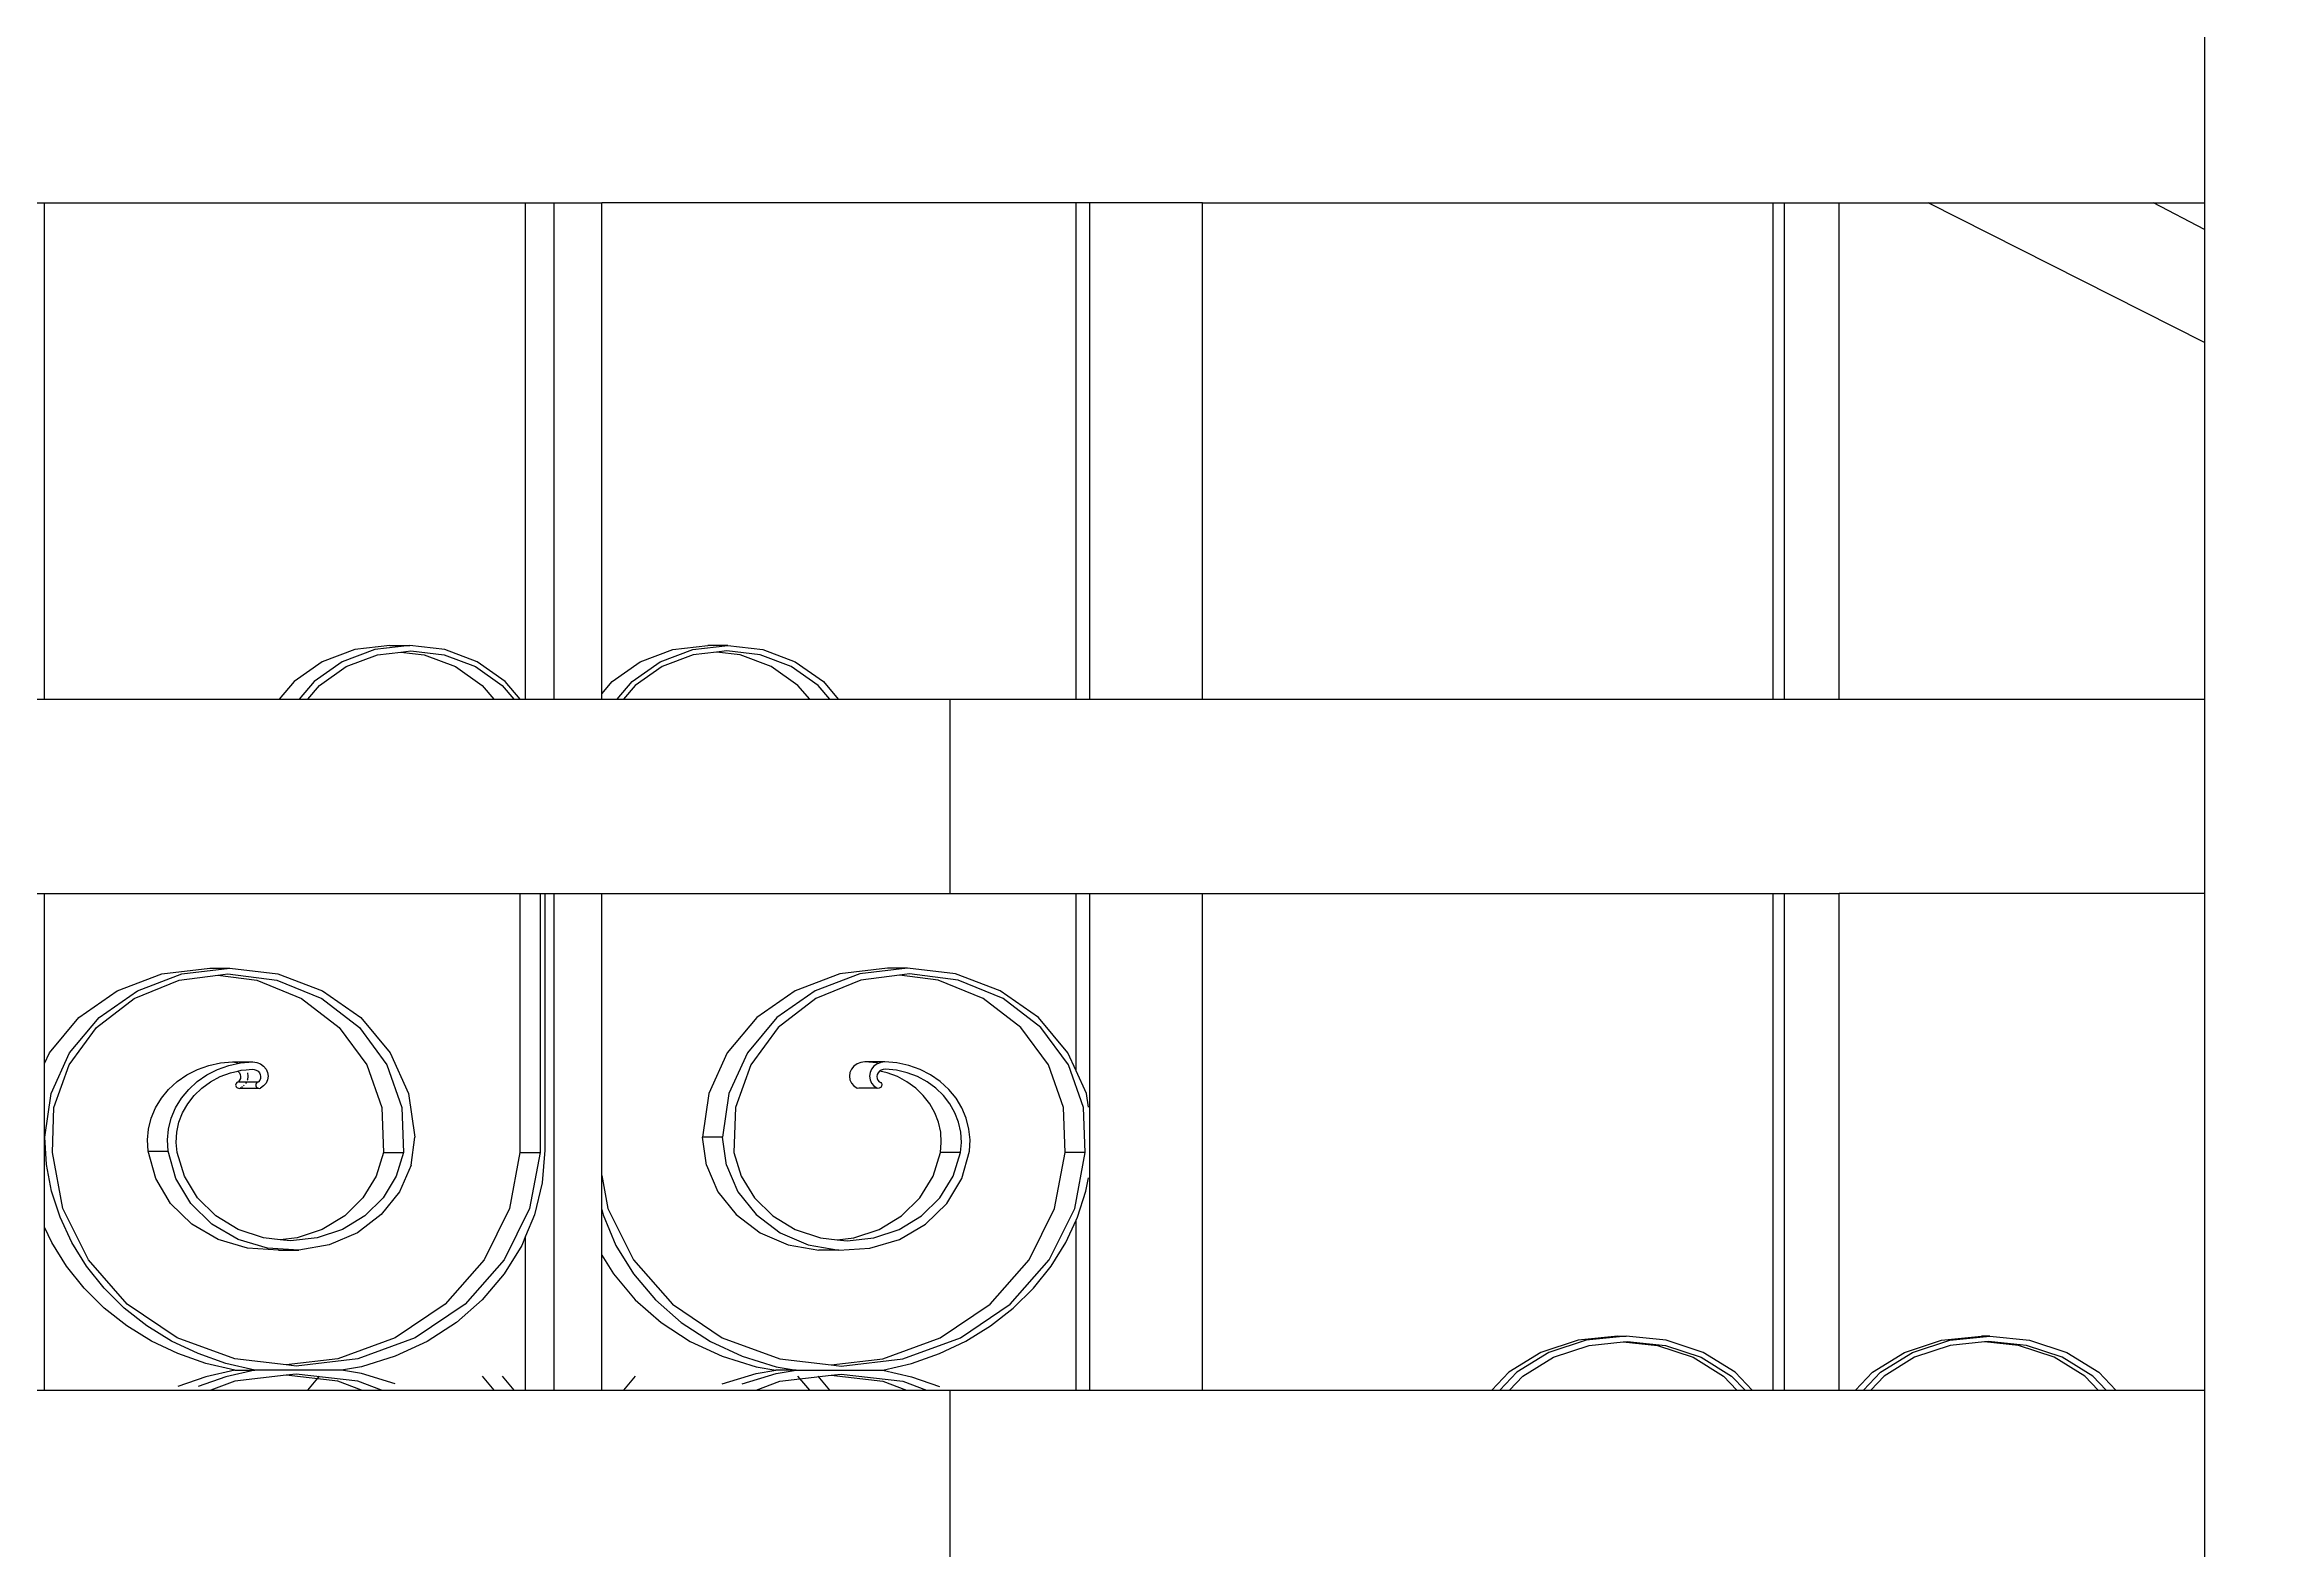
# Model space of a CAD drawing. Header units: millimetres. Extents: x 173236 to 801264, y -94969 to 615039.
# Drawn here: x 549521 to 550045, y -3392 to -3039 of the extents above; entities that cross this region are included whole.
import ezdxf

# ---------------------------------------------------------------- set-up
doc = ezdxf.new("R2010")
doc.units = ezdxf.units.MM
doc.header["$MEASUREMENT"] = 0
doc.header["$PDMODE"] = 2
for name, color, linetype in [('VOX-A-ANNO-DIMS', 160, 'Continuous'), ('VOX-A-STAIRS-STEPS', 140, 'Continuous'), ('VOX-A-WALL-PATT', 233, 'Continuous')]:
    doc.layers.add(name, color=color, linetype=linetype)
doc.styles.add('1.5 mm Rotis Annotative', font='', dxfattribs={"height": 1.5})
doc.styles.get('1.5 mm Rotis Annotative').set_extended_font_data('Rotis Sans Serif')
doc.dimstyles.new('1.5 mm Rotis Annotative', dxfattribs={"dimtxt": 1.5, "dimasz": 1, "dimexe": 1.5, "dimexo": 0, "dimgap": 1, "dimtad": 1, "dimdec": 0, "dimrnd": 5, "dimzin": 0, "dimdsep": 46, "dimtxsty": '1.5 mm Rotis Annotative', "dimblk": 'ARCHTICK', "dimcen": 0.09, "dimdle": 1, "dimadec": 0, "dimazin": 0, "dimtfac": 1, "dimtdec": 0, "dimtofl": 0, "dimtmove": 1, "dimatfit": 3, "dimfxl": 2, "dimfxlon": 1, "dimtolj": 1, "dimtzin": 0, "dimarcsym": 0})

# ---------------------------------------------------------------- blocks, each defined once
blk = doc.blocks.new('SS')
at = {"layer": 'VOX-A-WALL-PATT'}
for p, q in [((292457.42, -1682.66), (292457.42, -1840.96)), ((292457.42, -1872.95), (292520.75, -1840.96)), ((292457.42, -1847.08), (292469.16, -1840.96)), ((292457.42, -1840.96), (292457.42, -1847.08)), ((292469.16, -1840.96), (292457.42, -1840.96)), ((292503.14, -1840.96), (292469.16, -1840.96)), ((292520.75, -1840.96), (292503.14, -1840.96)), ((292541.22, -1840.96), (292520.75, -1840.96)), ((292541.22, -1954.73), (292541.22, -1840.96)), ((292553.68, -1840.96), (292541.22, -1840.96)), ((292553.68, -1954.73), (292553.68, -1840.96)), ((292556.33, -1840.96), (292553.68, -1840.96)), ((292556.33, -1954.73), (292556.33, -1840.96)), ((292649.15, -1840.96), (292556.33, -1840.96)), ((292687.11, -1840.96), (292649.15, -1840.96)), ((292687.11, -1954.73), (292687.11, -1840.96)), ((292687.11, -1840.96), (292712.94, -1840.96)), ((292712.94, -1954.73), (292712.94, -1840.96)), ((292712.94, -1840.96), (292716.09, -1840.96)), ((292716.09, -1954.73), (292716.09, -1840.96)), ((292716.09, -1840.96), (292824.84, -1840.96)), ((292824.84, -1953.49), (292824.84, -1840.96)), ((292835.75, -1840.96), (292824.84, -1840.96)), ((292835.75, -1954.73), (292835.75, -1840.96)), ((292842.33, -1840.96), (292835.75, -1840.96)), ((292842.33, -1954.73), (292842.33, -1840.96)), ((292952.56, -1840.96), (292842.33, -1840.96)), ((292952.56, -1954.73), (292952.56, -1840.96)), ((292963.15, -1840.96), (292952.56, -1840.96)), ((292457.42, -1847.08), (292457.42, -1859.97)), ((292457.42, -1859.97), (292457.42, -1872.95)), ((292457.42, -1872.95), (292457.42, -1999.25)), ((292795.95, -1942.38), (292787.94, -1943.34)), ((292795.95, -1942.38), (292800.56, -1942.38)), ((292803.97, -1943.34), (292795.95, -1942.38)), ((292808.58, -1943.34), (292800.56, -1942.38)), ((292860.84, -1943.34), (292868.85, -1942.38)), ((292868.85, -1942.38), (292876.87, -1943.34)), ((292873.46, -1942.38), (292868.85, -1942.38)), ((292873.46, -1942.38), (292881.48, -1943.34)), ((292780.47, -1946.17), (292774.05, -1950.66)), ((292775.26, -1951.54), (292781.39, -1947.24)), ((292779.86, -1951.54), (292786, -1947.24)), ((292787.94, -1943.34), (292780.47, -1946.17)), ((292781.39, -1947.24), (292788.54, -1944.54)), ((292786, -1947.24), (292793.14, -1944.54)), ((292788.54, -1944.54), (292796.2, -1943.61)), ((292793.14, -1944.54), (292798.51, -1943.89)), ((292796.2, -1943.61), (292798.51, -1943.89)), ((292798.51, -1943.89), (292803.87, -1944.54)), ((292803.87, -1944.54), (292811.02, -1947.24)), ((292811.44, -1946.17), (292803.97, -1943.34)), ((292816.05, -1946.17), (292808.58, -1943.34)), ((292811.02, -1947.24), (292817.15, -1951.54)), ((292817.86, -1950.66), (292811.44, -1946.17)), ((292822.46, -1950.66), (292816.05, -1946.17)), ((292846.95, -1950.66), (292853.37, -1946.17)), ((292853.79, -1947.24), (292847.66, -1951.54)), ((292858.4, -1947.24), (292852.26, -1951.54)), ((292853.37, -1946.17), (292860.84, -1943.34)), ((292860.94, -1944.54), (292853.79, -1947.24)), ((292865.54, -1944.54), (292858.4, -1947.24)), ((292868.6, -1943.61), (292860.94, -1944.54)), ((292870.91, -1943.89), (292865.54, -1944.54)), ((292870.91, -1943.89), (292868.6, -1943.61)), ((292876.27, -1944.54), (292870.91, -1943.89)), ((292883.42, -1947.24), (292876.27, -1944.54)), ((292876.87, -1943.34), (292884.34, -1946.17)), ((292881.48, -1943.34), (292888.95, -1946.17)), ((292889.55, -1951.54), (292883.42, -1947.24)), ((292884.34, -1946.17), (292890.76, -1950.66)), ((292888.95, -1946.17), (292895.36, -1950.66)), ((292774.05, -1950.66), (292770.63, -1954.73)), ((292772.57, -1954.73), (292775.26, -1951.54)), ((292777.18, -1954.73), (292779.86, -1951.54)), ((292817.15, -1951.54), (292819.84, -1954.73)), ((292821.28, -1954.73), (292817.86, -1950.66)), ((292824.84, -1953.49), (292822.46, -1950.66)), ((292843.53, -1954.73), (292846.95, -1950.66)), ((292847.66, -1951.54), (292844.97, -1954.73)), ((292852.26, -1951.54), (292849.58, -1954.73)), ((292892.24, -1954.73), (292889.55, -1951.54)), ((292890.76, -1950.66), (292894.18, -1954.73)), ((292895.36, -1950.66), (292898.78, -1954.73)), ((292541.22, -1954.73), (292457.42, -1954.73)), ((292553.68, -1954.73), (292541.22, -1954.73)), ((292556.33, -1954.73), (292553.68, -1954.73)), ((292687.11, -1954.73), (292556.33, -1954.73)), ((292712.94, -1954.73), (292687.11, -1954.73)), ((292716.09, -1954.73), (292712.94, -1954.73)), ((292745.02, -1954.73), (292716.09, -1954.73)), ((292745.02, -1954.73), (292745.02, -1999.25)), ((292770.63, -1954.73), (292745.02, -1954.73)), ((292772.57, -1954.73), (292770.63, -1954.73)), ((292777.18, -1954.73), (292772.57, -1954.73)), ((292819.84, -1954.73), (292777.18, -1954.73)), ((292821.28, -1954.73), (292819.84, -1954.73)), ((292824.84, -1954.73), (292821.28, -1954.73)), ((292824.84, -1954.73), (292824.84, -1953.49)), ((292835.75, -1954.73), (292824.84, -1954.73)), ((292842.33, -1954.73), (292835.75, -1954.73)), ((292843.53, -1954.73), (292842.33, -1954.73)), ((292844.97, -1954.73), (292843.53, -1954.73)), ((292849.58, -1954.73), (292844.97, -1954.73)), ((292892.24, -1954.73), (292849.58, -1954.73)), ((292894.18, -1954.73), (292892.24, -1954.73)), ((292898.78, -1954.73), (292894.18, -1954.73)), ((292952.56, -1954.73), (292898.78, -1954.73)), ((292974.99, -1954.73), (292952.56, -1954.73)), ((292457.42, -1999.25), (292457.42, -2157.54)), ((292457.42, -1999.25), (292541.22, -1999.25)), ((292541.22, -2113.03), (292541.22, -1999.25)), ((292553.68, -1999.25), (292541.22, -1999.25)), ((292553.68, -2113.03), (292553.68, -1999.25)), ((292556.33, -1999.25), (292553.68, -1999.25)), ((292556.33, -2113.03), (292556.33, -1999.25)), ((292687.11, -1999.25), (292556.33, -1999.25)), ((292687.11, -2113.03), (292687.11, -1999.25)), ((292712.94, -1999.25), (292687.11, -1999.25)), ((292712.94, -2113.03), (292712.94, -1999.25)), ((292716.09, -1999.25), (292712.94, -1999.25)), ((292716.09, -2039.88), (292716.09, -1999.25)), ((292745.02, -1999.25), (292716.09, -1999.25)), ((292824.84, -1999.25), (292745.02, -1999.25)), ((292824.84, -2063.87), (292824.84, -1999.25)), ((292835.75, -1999.25), (292824.84, -1999.25)), ((292835.75, -2113.03), (292835.75, -1999.25)), ((292837.88, -1999.25), (292835.75, -1999.25)), ((292837.88, -1999.25), (292837.88, -2058.08)), ((292838.98, -1999.25), (292837.88, -1999.25)), ((292838.98, -1999.25), (292838.98, -2058.6)), ((292843.59, -1999.25), (292838.98, -1999.25)), ((292843.59, -1999.25), (292843.59, -2058.6)), ((292952.56, -1999.25), (292843.59, -1999.25)), ((292952.56, -2038.2), (292952.56, -1999.25)), ((292974.99, -1999.25), (292952.56, -1999.25)), ((292732.8, -2023.31), (292743.11, -2019.11)), ((292733.51, -2021.54), (292743.74, -2017.67)), ((292737.4, -2023.31), (292747.71, -2019.11)), ((292743.11, -2019.11), (292754.28, -2017.67)), ((292743.74, -2017.67), (292754.72, -2016.35)), ((292747.71, -2019.11), (292756.59, -2017.97)), ((292754.28, -2017.67), (292756.59, -2017.97)), ((292754.72, -2016.35), (292759.32, -2016.35)), ((292754.72, -2016.35), (292765.7, -2017.67)), ((292756.59, -2017.97), (292765.46, -2019.11)), ((292759.32, -2016.35), (292770.3, -2017.67)), ((292765.46, -2019.11), (292775.77, -2023.31)), ((292765.7, -2017.67), (292775.93, -2021.54)), ((292770.3, -2017.67), (292780.53, -2021.54)), ((292899.11, -2017.67), (292888.88, -2021.54)), ((292899.35, -2019.11), (292889.04, -2023.31)), ((292903.95, -2019.11), (292893.64, -2023.31)), ((292910.09, -2016.35), (292899.11, -2017.67)), ((292910.53, -2017.67), (292899.35, -2019.11)), ((292912.83, -2017.97), (292903.95, -2019.11)), ((292921.07, -2017.67), (292910.09, -2016.35)), ((292914.69, -2016.35), (292910.09, -2016.35)), ((292912.83, -2017.97), (292910.53, -2017.67)), ((292921.7, -2019.11), (292912.83, -2017.97)), ((292925.67, -2017.67), (292914.69, -2016.35)), ((292931.3, -2021.54), (292921.07, -2017.67)), ((292932.01, -2023.31), (292921.7, -2019.11)), ((292935.9, -2021.54), (292925.67, -2017.67)), ((292724.16, -2029.94), (292732.8, -2023.31)), ((292724.72, -2027.69), (292733.51, -2021.54)), ((292728.77, -2029.94), (292737.4, -2023.31)), ((292775.77, -2023.31), (292784.41, -2029.94)), ((292775.93, -2021.54), (292784.71, -2027.69)), ((292780.53, -2021.54), (292789.32, -2027.69)), ((292888.88, -2021.54), (292880.1, -2027.69)), ((292889.04, -2023.31), (292880.4, -2029.94)), ((292893.64, -2023.31), (292885.01, -2029.94)), ((292940.09, -2027.69), (292931.3, -2021.54)), ((292940.65, -2029.94), (292932.01, -2023.31)), ((292944.69, -2027.69), (292935.9, -2021.54)), ((292717.87, -2038.49), (292724.16, -2029.94)), ((292717.98, -2035.72), (292724.72, -2027.69)), ((292722.47, -2038.49), (292728.77, -2029.94)), ((292784.41, -2029.94), (292790.7, -2038.49)), ((292784.71, -2027.69), (292791.45, -2035.72)), ((292789.32, -2027.69), (292796.06, -2035.72)), ((292880.1, -2027.69), (292873.35, -2035.72)), ((292880.4, -2029.94), (292874.11, -2038.49)), ((292885.01, -2029.94), (292878.71, -2038.49)), ((292946.83, -2035.72), (292940.09, -2027.69)), ((292946.94, -2038.49), (292940.65, -2029.94)), ((292951.43, -2035.72), (292944.69, -2027.69)), ((292713.74, -2045.06), (292716.09, -2039.88)), ((292714.4, -2048.3), (292717.87, -2038.49)), ((292716.09, -2039.88), (292717.98, -2035.72)), ((292719.01, -2048.3), (292722.47, -2038.49)), ((292749.46, -2040.8), (292751.88, -2039.56)), ((292751.88, -2039.56), (292754.48, -2038.65)), ((292752.47, -2041.2), (292754.83, -2040.32)), ((292754.48, -2038.65), (292757.18, -2038.08)), ((292754.83, -2040.32), (292757.3, -2039.75)), ((292757.08, -2041.2), (292759.43, -2040.32)), ((292757.18, -2038.08), (292759.95, -2037.85)), ((292757.3, -2039.75), (292759.83, -2039.49)), ((292759.43, -2040.32), (292761.13, -2039.93)), ((292759.83, -2039.49), (292760.32, -2039.54)), ((292759.95, -2037.85), (292764.55, -2037.85)), ((292759.95, -2037.85), (292760.86, -2037.96)), ((292760.32, -2039.54), (292760.78, -2039.7)), ((292760.78, -2039.7), (292761.13, -2039.93)), ((292760.86, -2037.96), (292761.39, -2038.16)), ((292761.13, -2039.93), (292761.18, -2039.96)), ((292761.18, -2039.96), (292761.49, -2040.31)), ((292761.39, -2038.16), (292761.78, -2038.08)), ((292761.39, -2038.16), (292761.71, -2038.28)), ((292761.49, -2040.31), (292761.69, -2040.72)), ((292761.71, -2038.28), (292762.44, -2038.8)), ((292761.78, -2038.08), (292764.55, -2037.85)), ((292762.44, -2038.8), (292763, -2039.46)), ((292763, -2039.46), (292763.35, -2040.24)), ((292763.35, -2040.24), (292763.47, -2041.07)), ((292764.55, -2037.85), (292765.46, -2037.96)), ((292765.46, -2037.96), (292766.31, -2038.28)), ((292766.31, -2038.28), (292767.05, -2038.8)), ((292767.05, -2038.8), (292767.61, -2039.46)), ((292767.61, -2039.46), (292767.96, -2040.24)), ((292767.96, -2040.24), (292768.08, -2041.07)), ((292790.7, -2038.49), (292794.17, -2048.3)), ((292791.45, -2035.72), (292795.69, -2045.06)), ((292796.06, -2035.72), (292800.3, -2045.06)), ((292873.35, -2035.72), (292869.12, -2045.06)), ((292874.11, -2038.49), (292870.64, -2048.3)), ((292878.71, -2038.49), (292875.25, -2048.3)), ((292901.46, -2040.24), (292901.33, -2041.07)), ((292901.81, -2039.46), (292901.46, -2040.24)), ((292902.37, -2038.8), (292901.81, -2039.46)), ((292903.1, -2038.28), (292902.37, -2038.8)), ((292903.95, -2037.96), (292903.1, -2038.28)), ((292903.32, -2040.31), (292903.12, -2040.72)), ((292903.63, -2039.96), (292903.32, -2040.31)), ((292904.03, -2039.7), (292903.63, -2039.96)), ((292904.86, -2037.85), (292903.95, -2037.96)), ((292904.49, -2039.54), (292904.03, -2039.7)), ((292904.98, -2039.49), (292904.49, -2039.54)), ((292909.47, -2037.85), (292904.86, -2037.85)), ((292907.63, -2038.08), (292904.86, -2037.85)), ((292906.34, -2039.63), (292904.98, -2039.49)), ((292906.05, -2040.31), (292905.94, -2041.07)), ((292906.34, -2039.63), (292906.3, -2039.7)), ((292907.51, -2039.75), (292906.34, -2039.63)), ((292908.24, -2039.96), (292907.51, -2039.75)), ((292910.33, -2038.65), (292907.63, -2038.08)), ((292907.92, -2040.31), (292907.72, -2040.72)), ((292908.24, -2039.96), (292907.92, -2040.31)), ((292908.29, -2039.93), (292908.24, -2039.96)), ((292908.55, -2037.96), (292908.25, -2038.08)), ((292909.98, -2040.32), (292908.29, -2039.93)), ((292909.47, -2037.85), (292908.55, -2037.96)), ((292912.23, -2038.08), (292909.47, -2037.85)), ((292912.34, -2041.2), (292909.98, -2040.32)), ((292912.92, -2039.56), (292910.33, -2038.65)), ((292914.94, -2038.65), (292912.23, -2038.08)), ((292915.35, -2040.8), (292912.92, -2039.56)), ((292917.53, -2039.56), (292914.94, -2038.65)), ((292919.96, -2040.8), (292917.53, -2039.56)), ((292951.06, -2045.06), (292946.83, -2035.72)), ((292950.41, -2048.3), (292946.94, -2038.49)), ((292952.56, -2038.2), (292951.43, -2035.72)), ((292952.56, -2055.08), (292952.56, -2038.2)), ((292713.29, -2048.24), (292713.74, -2045.06)), ((292743.61, -2046.15), (292745.28, -2044.12)), ((292745.28, -2044.12), (292747.24, -2042.33)), ((292746.53, -2045.52), (292748.28, -2043.83)), ((292747.24, -2042.33), (292749.46, -2040.8)), ((292748.28, -2043.83), (292750.27, -2042.38)), ((292750.27, -2042.38), (292752.47, -2041.2)), ((292751.13, -2045.52), (292752.88, -2043.83)), ((292752.88, -2043.83), (292754.88, -2042.38)), ((292754.88, -2042.38), (292757.08, -2041.2)), ((292760.67, -2042.94), (292760.65, -2043.13)), ((292760.65, -2043.13), (292760.68, -2043.33)), ((292760.75, -2042.75), (292760.67, -2042.94)), ((292760.68, -2043.33), (292760.76, -2043.52)), ((292760.88, -2042.59), (292760.75, -2042.75)), ((292760.76, -2043.52), (292760.9, -2043.67)), ((292761.06, -2042.47), (292760.88, -2042.59)), ((292760.9, -2043.67), (292761.07, -2043.79)), ((292761.26, -2042.39), (292761.06, -2042.47)), ((292761.07, -2043.79), (292761.28, -2043.87)), ((292761.55, -2042.03), (292761.26, -2042.39)), ((292761.28, -2043.87), (292761.49, -2043.89)), ((292761.49, -2043.89), (292761.71, -2043.86)), ((292761.72, -2041.61), (292761.55, -2042.03)), ((292761.69, -2040.72), (292761.77, -2041.16)), ((292762.44, -2043.35), (292761.71, -2043.86)), ((292761.71, -2043.86), (292765.88, -2043.87)), ((292761.77, -2041.16), (292761.72, -2041.61)), ((292763, -2042.68), (292762.44, -2043.35)), ((292763.35, -2041.91), (292763, -2042.68)), ((292763.47, -2041.07), (292763.35, -2041.91)), ((292765.88, -2043.87), (292766.1, -2043.89)), ((292766.1, -2043.89), (292766.31, -2043.86)), ((292767.05, -2043.35), (292766.31, -2043.86)), ((292767.61, -2042.68), (292767.05, -2043.35)), ((292767.96, -2041.91), (292767.61, -2042.68)), ((292768.08, -2041.07), (292767.96, -2041.91)), ((292795.69, -2045.06), (292797.14, -2055.08)), ((292800.3, -2045.06), (292801.74, -2055.08)), ((292869.12, -2045.06), (292867.67, -2055.08)), ((292901.33, -2041.07), (292901.46, -2041.91)), ((292901.46, -2041.91), (292901.81, -2042.68)), ((292901.81, -2042.68), (292902.37, -2043.35)), ((292902.37, -2043.35), (292903.1, -2043.86)), ((292903.12, -2040.72), (292903.04, -2041.16)), ((292903.04, -2041.16), (292903.09, -2041.61)), ((292903.09, -2041.61), (292903.26, -2042.03)), ((292903.32, -2043.89), (292903.1, -2043.86)), ((292903.26, -2042.03), (292903.55, -2042.39)), ((292903.54, -2043.86), (292903.32, -2043.89)), ((292903.74, -2043.79), (292903.54, -2043.86)), ((292907.7, -2043.86), (292903.54, -2043.86)), ((292903.55, -2042.39), (292903.75, -2042.47)), ((292908.15, -2042.39), (292903.55, -2042.39)), ((292903.91, -2043.67), (292903.74, -2043.79)), ((292903.75, -2042.47), (292903.92, -2042.59)), ((292904.05, -2043.52), (292903.91, -2043.67)), ((292903.92, -2042.59), (292904.06, -2042.75)), ((292904.13, -2043.33), (292904.05, -2043.52)), ((292904.06, -2042.75), (292904.14, -2042.94)), ((292904.16, -2043.13), (292904.13, -2043.33)), ((292904.14, -2042.94), (292904.16, -2043.13)), ((292905.94, -2041.07), (292906.06, -2041.91)), ((292906.06, -2041.91), (292906.11, -2042.03)), ((292906.31, -2042.47), (292906.41, -2042.68)), ((292906.41, -2042.68), (292906.47, -2042.75)), ((292906.79, -2043.13), (292906.96, -2043.33)), ((292907.21, -2043.52), (292907.43, -2043.67)), ((292907.6, -2043.79), (292907.7, -2043.86)), ((292907.72, -2040.72), (292907.64, -2041.16)), ((292907.64, -2041.16), (292907.69, -2041.61)), ((292907.69, -2041.61), (292907.87, -2042.03)), ((292907.92, -2043.89), (292907.7, -2043.86)), ((292907.87, -2042.03), (292908.15, -2042.39)), ((292908.14, -2043.87), (292907.92, -2043.89)), ((292908.34, -2043.79), (292908.14, -2043.87)), ((292908.15, -2042.39), (292908.36, -2042.47)), ((292908.52, -2043.67), (292908.34, -2043.79)), ((292908.36, -2042.47), (292908.53, -2042.59)), ((292908.65, -2043.52), (292908.52, -2043.67)), ((292908.53, -2042.59), (292908.66, -2042.75)), ((292908.74, -2043.33), (292908.65, -2043.52)), ((292908.66, -2042.75), (292908.74, -2042.94)), ((292908.74, -2042.94), (292908.77, -2043.13)), ((292908.77, -2043.13), (292908.74, -2043.33)), ((292914.54, -2042.38), (292912.34, -2041.2)), ((292916.53, -2043.83), (292914.54, -2042.38)), ((292917.57, -2042.33), (292915.35, -2040.8)), ((292918.28, -2045.52), (292916.53, -2043.83)), ((292919.53, -2044.12), (292917.57, -2042.33)), ((292921.19, -2046.15), (292919.53, -2044.12)), ((292922.17, -2042.33), (292919.96, -2040.8)), ((292924.13, -2044.12), (292922.17, -2042.33)), ((292925.8, -2046.15), (292924.13, -2044.12)), ((292952.51, -2055.08), (292951.06, -2045.06)), ((292714.04, -2058.6), (292714.4, -2048.3)), ((292718.64, -2058.6), (292719.01, -2048.3)), ((292741.28, -2050.74), (292742.27, -2048.37)), ((292742.27, -2048.37), (292743.61, -2046.15)), ((292743.04, -2051.68), (292743.88, -2049.48)), ((292743.88, -2049.48), (292745.05, -2047.42)), ((292745.05, -2047.42), (292746.53, -2045.52)), ((292747.65, -2051.68), (292748.49, -2049.48)), ((292748.49, -2049.48), (292749.66, -2047.42)), ((292749.66, -2047.42), (292751.13, -2045.52)), ((292794.17, -2048.3), (292794.53, -2058.6)), ((292870.64, -2048.3), (292870.28, -2058.6)), ((292875.25, -2048.3), (292874.88, -2058.6)), ((292919.76, -2047.42), (292918.28, -2045.52)), ((292920.93, -2049.48), (292919.76, -2047.42)), ((292921.77, -2051.68), (292920.93, -2049.48)), ((292922.54, -2048.37), (292921.19, -2046.15)), ((292923.53, -2050.74), (292922.54, -2048.37)), ((292927.14, -2048.37), (292925.8, -2046.15)), ((292928.13, -2050.74), (292927.14, -2048.37)), ((292950.77, -2058.6), (292950.41, -2048.3)), ((292740.42, -2055.73), (292740.66, -2053.21)), ((292740.66, -2053.21), (292741.28, -2050.74)), ((292742.41, -2056.29), (292742.55, -2053.96)), ((292742.55, -2053.96), (292743.04, -2051.68)), ((292747.01, -2056.29), (292747.15, -2053.96)), ((292747.15, -2053.96), (292747.65, -2051.68)), ((292796.24, -2061.53), (292797.14, -2055.08)), ((292797.14, -2055.08), (292801.74, -2055.08)), ((292800.85, -2061.53), (292801.74, -2055.08)), ((292868.56, -2061.53), (292867.67, -2055.08)), ((292922.26, -2053.96), (292921.77, -2051.68)), ((292922.4, -2056.29), (292922.26, -2053.96)), ((292924.15, -2053.21), (292923.53, -2050.74)), ((292924.39, -2055.73), (292924.15, -2053.21)), ((292928.76, -2053.21), (292928.13, -2050.74)), ((292928.99, -2055.73), (292928.76, -2053.21)), ((292952.12, -2061.31), (292952.51, -2055.08)), ((292952.56, -2055.08), (292952.51, -2055.08)), ((292952.56, -2075.72), (292952.56, -2055.08)), ((292714.04, -2058.6), (292718.64, -2058.6)), ((292716.43, -2071.4), (292714.04, -2058.6)), ((292721.04, -2071.4), (292718.64, -2058.6)), ((292740.57, -2058.26), (292740.42, -2055.73)), ((292742.32, -2064.57), (292740.57, -2058.26)), ((292742.63, -2058.6), (292742.41, -2056.29)), ((292742.63, -2058.6), (292747.23, -2058.6)), ((292744.3, -2064.03), (292742.63, -2058.6)), ((292747.23, -2058.6), (292747.01, -2056.29)), ((292748.91, -2064.03), (292747.23, -2058.6)), ((292794.53, -2058.6), (292792.85, -2064.03)), ((292837.88, -2058.08), (292838.48, -2065.56)), ((292838.98, -2058.6), (292841.38, -2071.4)), ((292843.59, -2058.6), (292838.98, -2058.6)), ((292843.59, -2058.6), (292845.98, -2071.4)), ((292874.88, -2058.6), (292870.28, -2058.6)), ((292870.28, -2058.6), (292871.96, -2064.03)), ((292874.88, -2058.6), (292876.56, -2064.03)), ((292920.51, -2064.03), (292922.18, -2058.6)), ((292922.18, -2058.6), (292922.4, -2056.29)), ((292922.49, -2064.57), (292924.24, -2058.26)), ((292924.24, -2058.26), (292924.39, -2055.73)), ((292928.85, -2058.26), (292924.24, -2058.26)), ((292927.09, -2064.57), (292928.85, -2058.26)), ((292928.85, -2058.26), (292928.99, -2055.73)), ((292948.38, -2071.4), (292950.77, -2058.6)), ((292713.86, -2067.46), (292713.29, -2064.43)), ((292745.74, -2070.27), (292742.32, -2064.57)), ((292747.32, -2068.95), (292744.3, -2064.03)), ((292751.92, -2068.95), (292748.91, -2064.03)), ((292792.85, -2064.03), (292789.84, -2068.95)), ((292796.24, -2061.53), (292793.62, -2067.58)), ((292800.85, -2061.53), (292798.22, -2067.58)), ((292824.84, -2063.87), (292823.43, -2071.4)), ((292824.84, -2071.65), (292824.84, -2063.87)), ((292838.48, -2065.56), (292840.27, -2072.88)), ((292868.56, -2061.53), (292871.19, -2067.58)), ((292871.96, -2064.03), (292874.97, -2068.95)), ((292876.56, -2064.03), (292879.58, -2068.95)), ((292917.49, -2068.95), (292920.51, -2064.03)), ((292919.07, -2070.27), (292922.49, -2064.57)), ((292923.67, -2070.27), (292927.09, -2064.57)), ((292950.95, -2067.46), (292952.12, -2061.31)), ((292715.8, -2073.45), (292713.86, -2067.46)), ((292750.6, -2075.02), (292745.74, -2070.27)), ((292751.51, -2073.1), (292747.32, -2068.95)), ((292756.12, -2073.1), (292751.92, -2068.95)), ((292789.84, -2068.95), (292785.64, -2073.1)), ((292793.62, -2067.58), (292789.43, -2072.84)), ((292798.22, -2067.58), (292794.03, -2072.84)), ((292871.19, -2067.58), (292875.38, -2072.84)), ((292874.97, -2068.95), (292879.16, -2073.1)), ((292879.58, -2068.95), (292883.77, -2073.1)), ((292913.3, -2073.1), (292917.49, -2068.95)), ((292914.2, -2075.02), (292919.07, -2070.27)), ((292918.81, -2075.02), (292923.67, -2070.27)), ((292949.01, -2073.45), (292950.95, -2067.46)), ((292716.09, -2074.08), (292715.8, -2073.45)), ((292716.09, -2113.03), (292716.09, -2074.08)), ((292718.47, -2079.19), (292716.09, -2074.08)), ((292722.28, -2083.23), (292716.43, -2071.4)), ((292726.89, -2083.23), (292721.04, -2071.4)), ((292756.61, -2078.52), (292750.6, -2075.02)), ((292756.65, -2076.23), (292751.51, -2073.1)), ((292761.25, -2076.23), (292756.12, -2073.1)), ((292785.64, -2073.1), (292780.51, -2076.23)), ((292789.43, -2072.84), (292783.94, -2076.98)), ((292794.03, -2072.84), (292788.54, -2076.98)), ((292823.43, -2071.4), (292817.58, -2083.23)), ((292824.54, -2072.88), (292821.61, -2079.88)), ((292824.84, -2071.65), (292824.54, -2072.88)), ((292824.84, -2082.1), (292824.84, -2071.65)), ((292840.27, -2072.88), (292842.33, -2077.78)), ((292841.38, -2071.4), (292847.22, -2083.23)), ((292845.98, -2071.4), (292851.83, -2083.23)), ((292875.38, -2072.84), (292880.87, -2076.98)), ((292879.16, -2073.1), (292884.3, -2076.23)), ((292883.77, -2073.1), (292888.9, -2076.23)), ((292908.16, -2076.23), (292913.3, -2073.1)), ((292908.2, -2078.52), (292914.2, -2075.02)), ((292912.8, -2078.52), (292918.81, -2075.02)), ((292942.53, -2083.23), (292948.38, -2071.4)), ((292946.34, -2079.19), (292949.01, -2073.45)), ((292950.94, -2079.19), (292952.56, -2075.72)), ((292952.56, -2113.03), (292952.56, -2075.72)), ((292721.84, -2084.62), (292718.47, -2079.19)), ((292763.38, -2080.54), (292756.61, -2078.52)), ((292762.44, -2078.18), (292756.65, -2076.23)), ((292767.05, -2078.18), (292761.25, -2076.23)), ((292768.58, -2078.85), (292762.44, -2078.18)), ((292770.49, -2080.96), (292763.38, -2080.54)), ((292770.88, -2078.6), (292767.05, -2078.18)), ((292770.88, -2078.6), (292768.58, -2078.85)), ((292777.49, -2079.75), (292770.49, -2080.96)), ((292770.49, -2080.96), (292775.1, -2080.96)), ((292774.71, -2078.18), (292770.88, -2078.6)), ((292780.51, -2076.23), (292774.71, -2078.18)), ((292782.09, -2079.75), (292775.1, -2080.96)), ((292783.94, -2076.98), (292777.49, -2079.75)), ((292788.54, -2076.98), (292782.09, -2079.75)), ((292821.61, -2079.88), (292817.58, -2086.41)), ((292842.33, -2113.03), (292842.33, -2077.78)), ((292842.33, -2077.78), (292843.2, -2079.88)), ((292843.2, -2079.88), (292847.23, -2086.41)), ((292880.87, -2076.98), (292887.32, -2079.75)), ((292884.3, -2076.23), (292890.1, -2078.18)), ((292887.32, -2079.75), (292894.32, -2080.96)), ((292888.9, -2076.23), (292894.7, -2078.18)), ((292890.1, -2078.18), (292896.23, -2078.85)), ((292894.32, -2080.96), (292901.43, -2080.54)), ((292898.92, -2080.96), (292894.32, -2080.96)), ((292894.7, -2078.18), (292898.53, -2078.6)), ((292896.23, -2078.85), (292898.53, -2078.6)), ((292898.53, -2078.6), (292902.37, -2078.18)), ((292898.92, -2080.96), (292906.03, -2080.54)), ((292901.43, -2080.54), (292908.2, -2078.52)), ((292902.37, -2078.18), (292908.16, -2076.23)), ((292906.03, -2080.54), (292912.8, -2078.52)), ((292942.96, -2084.62), (292946.34, -2079.19)), ((292947.57, -2084.62), (292950.94, -2079.19)), ((292725.88, -2089.65), (292721.84, -2084.62)), ((292731.21, -2093.34), (292722.28, -2083.23)), ((292735.81, -2093.34), (292726.89, -2083.23)), ((292817.58, -2083.23), (292808.66, -2093.34)), ((292824.84, -2082.1), (292822.19, -2086.41)), ((292824.84, -2113.03), (292824.84, -2082.1)), ((292847.22, -2083.23), (292856.15, -2093.34)), ((292851.83, -2083.23), (292860.76, -2093.34)), ((292933.6, -2093.34), (292942.53, -2083.23)), ((292938.93, -2089.65), (292942.96, -2084.62)), ((292943.53, -2089.65), (292947.57, -2084.62)), ((292730.52, -2094.24), (292725.88, -2089.65)), ((292817.58, -2086.41), (292812.56, -2092.34)), ((292822.19, -2086.41), (292817.16, -2092.34)), ((292847.23, -2086.41), (292852.25, -2092.34)), ((292934.29, -2094.24), (292938.93, -2089.65)), ((292938.9, -2094.24), (292943.53, -2089.65)), ((292735.7, -2098.3), (292730.52, -2094.24)), ((292742.64, -2101.06), (292731.21, -2093.34)), ((292747.24, -2101.06), (292735.81, -2093.34)), ((292808.66, -2093.34), (292797.23, -2101.06)), ((292812.56, -2092.34), (292806.64, -2097.53)), ((292817.16, -2092.34), (292811.24, -2097.53)), ((292852.25, -2092.34), (292858.17, -2097.53)), ((292856.15, -2093.34), (292867.58, -2101.06)), ((292860.76, -2093.34), (292872.18, -2101.06)), ((292922.17, -2101.06), (292933.6, -2093.34)), ((292929.11, -2098.3), (292934.29, -2094.24)), ((292933.71, -2098.3), (292938.9, -2094.24)), ((292497.52, -2101.63), (292488.99, -2104.46)), ((292506.68, -2100.67), (292497.52, -2101.63)), ((292506.68, -2100.67), (292508.53, -2100.67)), ((292515.84, -2101.63), (292506.68, -2100.67)), ((292517.69, -2101.63), (292508.53, -2100.67)), ((292524.37, -2104.46), (292515.84, -2101.63)), ((292526.22, -2104.46), (292517.69, -2101.63)), ((292572.35, -2104.46), (292580.88, -2101.63)), ((292580.88, -2101.63), (292590.04, -2100.67)), ((292590.04, -2100.67), (292599.2, -2101.63)), ((292591.89, -2100.67), (292590.04, -2100.67)), ((292591.89, -2100.67), (292601.05, -2101.63)), ((292599.2, -2101.63), (292607.73, -2104.46)), ((292601.05, -2101.63), (292609.58, -2104.46)), ((292741.36, -2101.8), (292735.7, -2098.3)), ((292755.83, -2105.9), (292742.64, -2101.06)), ((292760.43, -2105.9), (292747.24, -2101.06)), ((292797.23, -2101.06), (292784.04, -2105.9)), ((292806.64, -2097.53), (292799.95, -2101.89)), ((292811.24, -2097.53), (292804.56, -2101.89)), ((292858.17, -2097.53), (292864.86, -2101.89)), ((292867.58, -2101.06), (292880.77, -2105.9)), ((292872.18, -2101.06), (292885.38, -2105.9)), ((292908.98, -2105.9), (292922.17, -2101.06)), ((292923.45, -2101.8), (292929.11, -2098.3)), ((292928.05, -2101.8), (292933.71, -2098.3)), ((292488.99, -2104.46), (292481.66, -2108.95)), ((292483.04, -2109.83), (292490.05, -2105.53)), ((292484.89, -2109.83), (292491.9, -2105.53)), ((292490.05, -2105.53), (292498.21, -2102.83)), ((292491.9, -2105.53), (292500.06, -2102.83)), ((292498.21, -2102.83), (292506.97, -2101.91)), ((292500.06, -2102.83), (292507.89, -2102)), ((292506.97, -2101.91), (292507.89, -2102)), ((292507.89, -2102), (292515.72, -2102.83)), ((292515.72, -2102.83), (292523.88, -2105.53)), ((292523.88, -2105.53), (292530.89, -2109.83)), ((292531.7, -2108.95), (292524.37, -2104.46)), ((292533.55, -2108.95), (292526.22, -2104.46)), ((292565.02, -2108.95), (292572.35, -2104.46)), ((292572.83, -2105.53), (292565.83, -2109.83)), ((292574.69, -2105.53), (292567.68, -2109.83)), ((292581, -2102.83), (292572.83, -2105.53)), ((292582.85, -2102.83), (292574.69, -2105.53)), ((292589.75, -2101.91), (292581, -2102.83)), ((292590.68, -2102), (292582.85, -2102.83)), ((292590.68, -2102), (292589.75, -2101.91)), ((292598.51, -2102.83), (292590.68, -2102)), ((292606.67, -2105.53), (292598.51, -2102.83)), ((292613.68, -2109.83), (292606.67, -2105.53)), ((292607.73, -2104.46), (292615.06, -2108.95)), ((292609.58, -2104.46), (292616.91, -2108.95)), ((292747.42, -2104.69), (292741.36, -2101.8)), ((292753.81, -2106.92), (292747.42, -2104.69)), ((292769.93, -2107.55), (292755.83, -2105.9)), ((292772.23, -2107.28), (292760.43, -2105.9)), ((292784.04, -2105.9), (292772.23, -2107.28)), ((292792.64, -2105.3), (292784.87, -2107.71)), ((292797.25, -2105.3), (292789.47, -2107.71)), ((292799.95, -2101.89), (292792.64, -2105.3)), ((292804.56, -2101.89), (292797.25, -2105.3)), ((292864.86, -2101.89), (292872.17, -2105.3)), ((292872.17, -2105.3), (292879.94, -2107.71)), ((292880.77, -2105.9), (292894.88, -2107.55)), ((292885.38, -2105.9), (292897.18, -2107.28)), ((292897.18, -2107.28), (292908.98, -2105.9)), ((292911, -2106.92), (292917.39, -2104.69)), ((292915.61, -2106.92), (292921.99, -2104.69)), ((292917.39, -2104.69), (292923.45, -2101.8)), ((292921.99, -2104.69), (292928.05, -2101.8)), ((292481.66, -2108.95), (292477.75, -2113.03)), ((292479.97, -2113.03), (292483.04, -2109.83)), ((292481.82, -2113.03), (292484.89, -2109.83)), ((292530.89, -2109.83), (292533.96, -2113.03)), ((292535.61, -2113.03), (292531.7, -2108.95)), ((292537.46, -2113.03), (292533.55, -2108.95)), ((292561.11, -2113.03), (292565.02, -2108.95)), ((292565.83, -2109.83), (292562.76, -2113.03)), ((292567.68, -2109.83), (292564.61, -2113.03)), ((292616.75, -2113.03), (292613.68, -2109.83)), ((292615.06, -2108.95), (292618.97, -2113.03)), ((292616.91, -2108.95), (292620.82, -2113.03)), ((292753.81, -2110.02), (292747.42, -2112.25)), ((292755.83, -2111.03), (292750.39, -2113.03)), ((292760.43, -2108.47), (292753.81, -2106.92)), ((292760.43, -2108.47), (292753.81, -2110.02)), ((292760.43, -2111.03), (292754.99, -2113.03)), ((292769.93, -2109.38), (292755.83, -2111.03)), ((292780.31, -2108.47), (292760.43, -2108.47)), ((292772.23, -2109.65), (292760.43, -2111.03)), ((292772.23, -2107.28), (292769.93, -2107.55)), ((292772.23, -2109.65), (292769.93, -2109.38)), ((292784.04, -2111.03), (292772.23, -2109.65)), ((292772.57, -2113.03), (292775.26, -2109.83)), ((292777.18, -2113.03), (292779.86, -2109.83)), ((292784.87, -2107.71), (292780.31, -2108.47)), ((292784.87, -2109.23), (292780.31, -2108.47)), ((292780.31, -2108.47), (292784.91, -2108.47)), ((292789.48, -2113.03), (292784.04, -2111.03)), ((292792.64, -2111.63), (292784.87, -2109.23)), ((292789.47, -2107.71), (292784.91, -2108.47)), ((292789.47, -2109.23), (292784.91, -2108.47)), ((292797.25, -2111.63), (292789.47, -2109.23)), ((292817.15, -2109.83), (292819.84, -2113.03)), ((292824.84, -2113.03), (292824.84, -2111.78)), ((292847.66, -2109.83), (292844.97, -2113.03)), ((292852.26, -2109.83), (292849.58, -2113.03)), ((292872.17, -2111.63), (292879.94, -2109.23)), ((292875.33, -2113.03), (292880.77, -2111.03)), ((292879.94, -2107.71), (292884.5, -2108.47)), ((292879.94, -2109.23), (292884.5, -2108.47)), ((292879.94, -2113.03), (292885.38, -2111.03)), ((292880.77, -2111.03), (292894.88, -2109.38)), ((292884.5, -2108.47), (292904.38, -2108.47)), ((292885.38, -2111.03), (292897.18, -2109.65)), ((292892.24, -2113.03), (292889.55, -2109.83)), ((292894.88, -2107.55), (292897.18, -2107.28)), ((292894.88, -2109.38), (292897.18, -2109.65)), ((292897.18, -2109.65), (292908.98, -2111.03)), ((292904.38, -2108.47), (292911, -2106.92)), ((292908.99, -2108.47), (292904.38, -2108.47)), ((292904.38, -2108.47), (292911, -2110.02)), ((292908.98, -2111.03), (292914.42, -2113.03)), ((292908.99, -2108.47), (292915.61, -2106.92)), ((292908.99, -2108.47), (292915.61, -2110.02)), ((292911, -2110.02), (292917.39, -2112.25)), ((292915.61, -2110.02), (292921.99, -2112.25)), ((292541.22, -2113.03), (292457.42, -2113.03)), ((292553.68, -2113.03), (292541.22, -2113.03)), ((292556.33, -2113.03), (292553.68, -2113.03)), ((292687.11, -2113.03), (292556.33, -2113.03)), ((292712.94, -2113.03), (292687.11, -2113.03)), ((292716.09, -2113.03), (292712.94, -2113.03)), ((292745.02, -2113.03), (292716.09, -2113.03)), ((292745.02, -2113.03), (292745.02, -2157.54)), ((292770.63, -2113.03), (292745.02, -2113.03)), ((292772.57, -2113.03), (292770.63, -2113.03)), ((292777.18, -2113.03), (292772.57, -2113.03)), ((292819.84, -2113.03), (292777.18, -2113.03)), ((292821.28, -2113.03), (292819.84, -2113.03)), ((292824.84, -2113.03), (292821.28, -2113.03)), ((292835.75, -2113.03), (292824.84, -2113.03)), ((292842.33, -2113.03), (292835.75, -2113.03)), ((292843.53, -2113.03), (292842.33, -2113.03)), ((292844.97, -2113.03), (292843.53, -2113.03)), ((292849.58, -2113.03), (292844.97, -2113.03)), ((292892.24, -2113.03), (292849.58, -2113.03)), ((292894.18, -2113.03), (292892.24, -2113.03)), ((292898.78, -2113.03), (292894.18, -2113.03)), ((292952.56, -2113.03), (292898.78, -2113.03)), ((292974.99, -2113.03), (292952.56, -2113.03))]:
    blk.add_line(p, q, dxfattribs=at)
blk = doc.blocks.new('_ArchTick')
at = {"color": 0, "linetype": 'ByBlock', "const_width": 0.15}
blk.add_lwpolyline([(-0.5, -0.5), (0.5, 0.5)], dxfattribs=at)
blk = doc.blocks.new('*D661')
at = {"layer": 'Defpoints', "color": 0, "transparency": 16777216}
for p in [(537437.71, -1723.82), (553695.97, -1723.82), (547999.44, -4473.82)]:
    blk.add_point(p, dxfattribs=at)
at = {"layer": 'VOX-A-ANNO-DIMS', "color": 0, "lineweight": -2, "transparency": 16777216}
for p, q in [((537437.71, -4573.82), (537437.71, -1623.82)), ((537637.71, -1723.82), (537287.71, -1723.82)), ((537637.71, -4473.82), (537287.71, -4473.82))]:
    blk.add_line(p, q, dxfattribs=at)
at = {"layer": 'VOX-A-ANNO-DIMS', "color": 0, "lineweight": -2, "transparency": 16777216, "xscale": 100, "yscale": 100, "zscale": 100}
for p, rotation in [((537437.71, -1723.82), 90), ((537437.71, -4473.82), 270)]:
    blk.add_blockref('_ArchTick', p, dxfattribs=dict(at, rotation=rotation))
at = {"layer": 'VOX-A-ANNO-DIMS', "color": 0, "transparency": 16777216, "insert": (537261.51, -3098.82), "char_height": 150, "attachment_point": 5, "rotation": 90, "style": '1.5 mm Rotis Annotative'}
blk.add_mtext('\\A1;2750', dxfattribs=at)
blk = doc.blocks.new('*D665')
at = {"layer": 'Defpoints', "color": 0, "transparency": 16777216}
for p in [(641539.18, 61543.32), (642299.94, 61543.32), (642299.94, 61417.89), (536630.73, -523.82), (560469.09, -523.82), (547516.89, -20473.82)]:
    blk.add_point(p, dxfattribs=at)
at = {"layer": 'VOX-A-ANNO-DIMS', "color": 0, "lineweight": -2, "transparency": 16777216}
for p, q in [((641539.18, 61543.32), (641539.18, 61267.89)), ((642299.94, 61543.32), (642299.94, 61267.89)), ((641439.18, 61417.89), (642399.94, 61417.89)), ((536630.73, -20573.82), (536630.73, -423.82)), ((536830.73, -523.82), (536480.73, -523.82)), ((536830.73, -20473.82), (536480.73, -20473.82))]:
    blk.add_line(p, q, dxfattribs=at)
at = {"layer": 'VOX-A-ANNO-DIMS', "color": 0, "lineweight": -2, "transparency": 16777216, "xscale": 100, "yscale": 100, "zscale": 100}
for p, rotation in [((641539.18, 61417.89), 180), ((536630.73, -523.82), 90), ((536630.73, -20473.82), 270)]:
    blk.add_blockref('_ArchTick', p, dxfattribs=dict(at, rotation=rotation))
blk.add_blockref('_ArchTick', (642299.94, 61417.89), dxfattribs=at)
at = {"layer": 'VOX-A-ANNO-DIMS', "color": 0, "transparency": 16777216, "insert": (641919.56, 61594.09), "char_height": 150, "attachment_point": 5, "style": '1.5 mm Rotis Annotative'}
blk.add_mtext('\\A1;760', dxfattribs=at)
at = {"layer": 'VOX-A-ANNO-DIMS', "color": 0, "transparency": 16777216, "insert": (536454.54, -10498.82), "char_height": 150, "attachment_point": 5, "rotation": 90, "style": '1.5 mm Rotis Annotative'}
blk.add_mtext('\\A1;19950', dxfattribs=at)

msp = doc.modelspace()

# ---------------------------------------------------------------- block references
at = {"layer": 'VOX-A-STAIRS-STEPS', "xscale": -1.024232788984593, "yscale": 1.024232788984593, "zscale": 1.024232788984593}
msp.add_blockref('SS', (849572.41, -1190.1), dxfattribs=at)

# ---------------------------------------------------------------- dimensions: what is measured, and where the dimension line sits
at = {"layer": 'VOX-A-ANNO-DIMS'}
for base, p1, p2, picture, middle in [((536630.73, -523.82), (547516.89, -20473.82), (560469.09, -523.82), '*D665', (536454.54, -10498.82)), ((537437.71, -1723.82), (547999.44, -4473.82), (553695.97, -1723.82), '*D661', (537261.51, -3098.82))]:
    dim = msp.add_linear_dim(base=base, p1=p1, p2=p2, angle=270, dimstyle='1.5 mm Rotis Annotative', dxfattribs=at)
    dim.commit()
    dim.dimension.update_dxf_attribs({"geometry": picture, "text_midpoint": middle})

doc.saveas('drawing.dxf')
